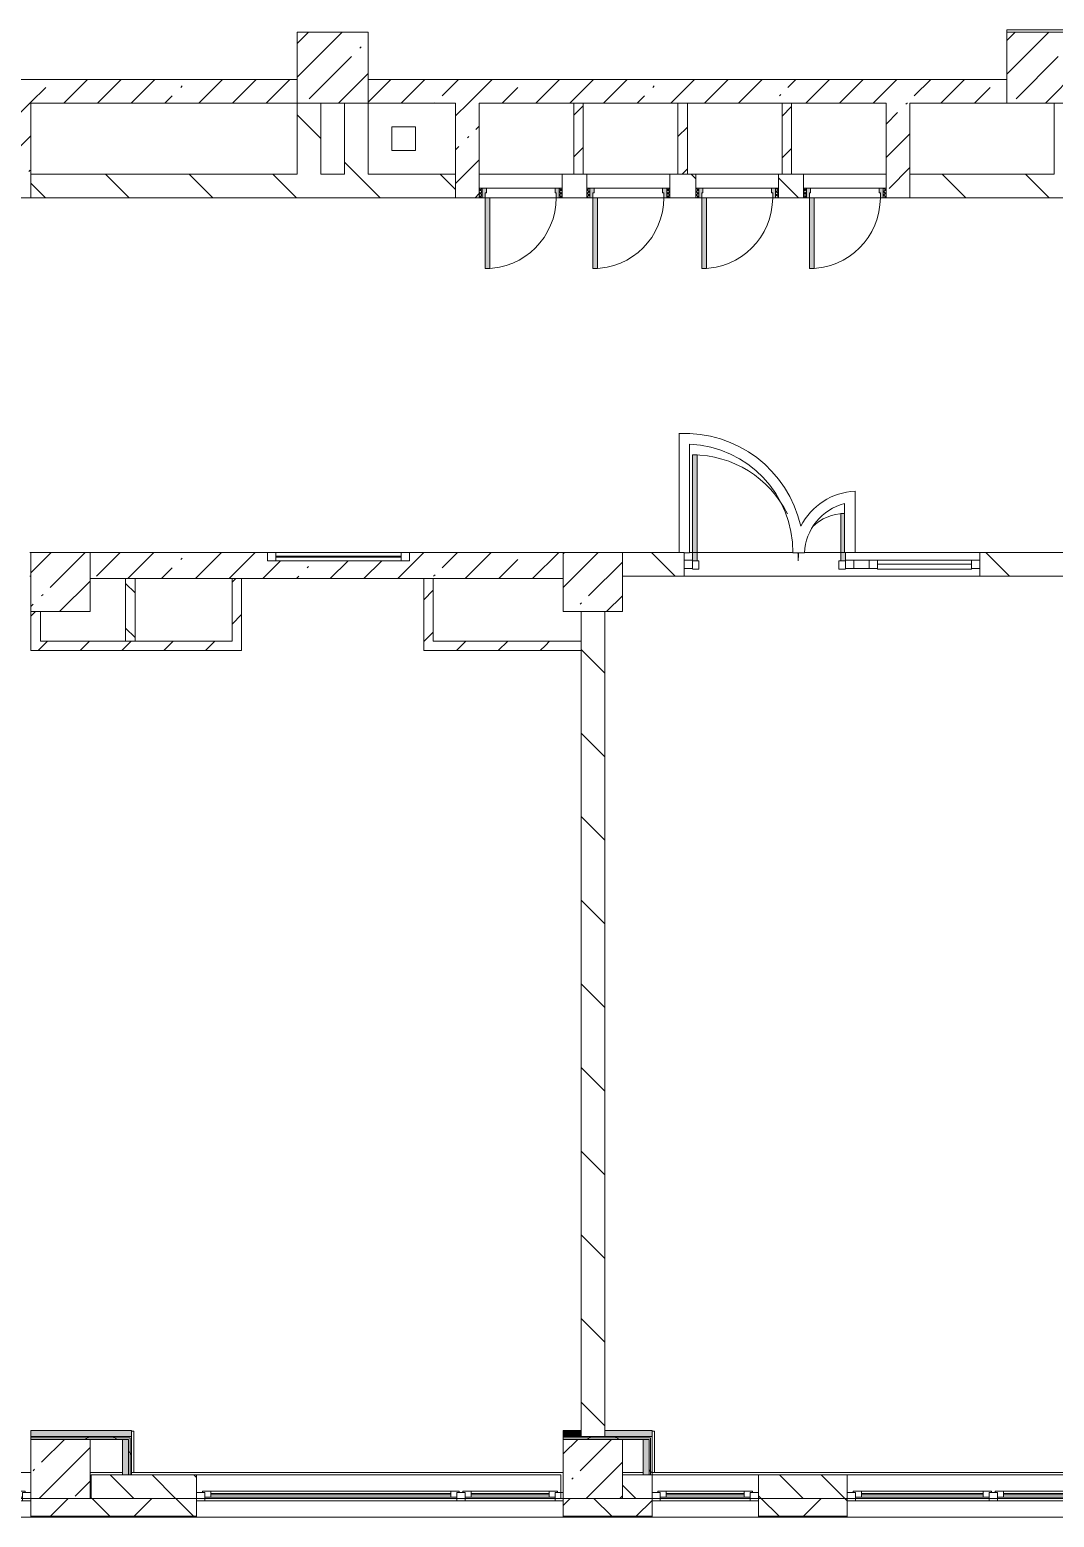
# Model space of a CAD drawing. Header units: millimetres. Extents: x -3917 to 185442, y -8553 to 29000.
# Drawn here: x 110332 to 118992, y -258 to 12320 of the extents above; entities that cross this region are included whole.
import ezdxf

# ---------------------------------------------------------------- set-up
doc = ezdxf.new("R2010")
doc.units = ezdxf.units.MM
for name, color, linetype, lineweight, true_color in [('A-DETL-GENF-3', 7, 'Continuous', 5, 0xaaaaaa), ('A-DOOR-1', 7, 'Continuous', 5, 0xaaaaaa), ('A-DOOR-2', 7, 'Continuous', 5, 0xe2e2e2), ('A-DOOR-FRAM-1', 7, 'Continuous', 5, 0xe2e2e2), ('A-DOOR-FRAM-2', 7, 'Continuous', 5, 0xaaaaaa), ('A-FLOR-2', 7, 'Continuous', 5, 0xaaaaaa), ('I-WALL-2', 7, 'Continuous', 5, 0xe7e7e7), ('I-WALL-3', 7, 'Continuous', 9, 0xe7e7e7), ('I-WALL-6', 7, 'Continuous', 5, 0x787878)]:
    doc.layers.add(name, color=color, linetype=linetype, lineweight=lineweight, true_color=true_color)
for name, color, linetype, lineweight in [('A-GLAZ-2', 7, 'Continuous', 5), ('A-GLAZ-CURT-3', 7, 'Continuous', 5), ('A-GLAZ-CWMG-4', 7, 'Continuous', 5), ('A-WALL', 7, 'Continuous', 9), ('A-WALL-4', 7, 'Continuous', 5), ('I-WALL-4', 7, 'Continuous', 5), ('S-COLS-4', 7, 'Continuous', 5)]:
    doc.layers.add(name, color=color, linetype=linetype, lineweight=lineweight)
pattern_1 = [(45, (58431.52, 0), (-176.7767, 176.7767), [])]
pattern_2 = [(135, (58431.5, 0), (-353.5534, -353.5534), [])]
pattern_3 = [(45, (58431.5, 0), (-285.1231, 285.1231), []), (45, (58716.64, 0), (-285.1231, 285.1231), [504.031, -100.806, 16.764, -84.042])]
pattern_4 = [(135, (1951.41, 164.685), (-14.14214, -14.14214), []), (225, (1951.41, 164.685), (14.14214, -14.14214), [])]
pattern_5 = [(45, (-171.384, 164.685), (-14.1421, 14.1421), []), (135, (-171.384, 164.685), (-14.1421, -14.1421), [])]
pattern_6 = [(135, (58431.52, 0), (-176.7767, -176.7767), [])]
pattern_7 = [(45, (58431.5, 0), (-530.33, 530.33), []), (135, (58431.5, 0), (-530.33, -530.33), [])]

# ---------------------------------------------------------------- blocks, each defined once
blk = doc.blocks.new('BSC_Колонна _Прямоугольная - 500х500-V87-2_10_1_птичка')
at = {"layer": 'S-COLS-4'}
h = blk.add_hatch(dxfattribs=at)
h.set_pattern_fill('FP_100', color=256, style=0, pattern_type=2)
h.set_pattern_definition([(45, (-52160, -7650), (-285.123, 285.123), []), (45, (-51874.88, -7650), (-285.123, 285.123), [504.031, -100.806, 16.764, -84.042])])
h.paths.add_polyline_path([(-250, -250), (250, -250), (250, 250), (-250, 250)])
for p, q in [((250, 250), (-250, 250)), ((-250, 250), (-250, -250)), ((250, -250), (250, 250)), ((-250, -250), (250, -250))]:
    blk.add_line(p, q, dxfattribs=at)
blk = doc.blocks.new('BSC_Колонна _Прямоугольная - 500х500-V94-2_10_1_птичка')
at = {"layer": 'S-COLS-4'}
h = blk.add_hatch(dxfattribs=at)
h.set_pattern_fill('FP_107', color=256, style=0, pattern_type=2)
h.set_pattern_definition([(45, (-52160, -150), (-285.123, 285.123), []), (45, (-51874.88, -150), (-285.123, 285.123), [504.031, -100.806, 16.764, -84.042])])
h.paths.add_polyline_path([(-250, -250), (250, -250), (250, 250), (-250, 250)])
for p, q in [((250, 250), (-250, 250)), ((-250, 250), (-250, -250)), ((250, -250), (250, 250)), ((-250, -250), (250, -250))]:
    blk.add_line(p, q, dxfattribs=at)
blk = doc.blocks.new('BSC_Колонна _Прямоугольная - 600х600-23205375-2_10_1_птичка')
at = {"layer": 'S-COLS-4'}
h = blk.add_hatch(dxfattribs=at)
h.set_pattern_fill('FP_132', color=256, style=0, pattern_type=2)
h.set_pattern_definition([(45, (-54460, -12000), (-285.123, 285.123), []), (45, (-54174.88, -12000), (-285.123, 285.123), [504.031, -100.806, 16.764, -84.042])])
h.paths.add_polyline_path([(-300, -300), (300, -300), (300, 300), (-300, 300)])
for p, q in [((300, 300), (-300, 300)), ((-300, 300), (-300, -300)), ((300, -300), (300, 300)), ((-300, -300), (300, -300))]:
    blk.add_line(p, q, dxfattribs=at)
blk = doc.blocks.new('BSC_Колонна _Прямоугольная - 500х500-V117-2_10_1_птичка')
at = {"layer": 'S-COLS-4'}
h = blk.add_hatch(dxfattribs=at)
h.set_pattern_fill('FP_141', color=256, style=0, pattern_type=2)
h.set_pattern_definition([(45, (-56660, -150), (-285.123, 285.123), []), (45, (-56374.88, -150), (-285.123, 285.123), [504.031, -100.806, 16.764, -84.042])])
h.paths.add_polyline_path([(-250, -250), (250, -250), (250, 250), (-250, 250), (-250, 80)])
for p, q in [((250, 250), (-250, 250)), ((-250, 250), (-250, -250)), ((250, -250), (250, 250)), ((-250, -250), (250, -250))]:
    blk.add_line(p, q, dxfattribs=at)
blk = doc.blocks.new('BSC_Колонна _Прямоугольная - 500х500-V118-2_10_1_птичка')
at = {"layer": 'S-COLS-4'}
h = blk.add_hatch(dxfattribs=at)
h.set_pattern_fill('FP_142', color=256, style=0, pattern_type=2)
h.set_pattern_definition([(45, (-56660, -7650), (-285.123, 285.123), []), (45, (-56374.88, -7650), (-285.123, 285.123), [504.031, -100.806, 16.764, -84.042])])
h.paths.add_polyline_path([(-250, -250), (250, -250), (250, 250), (-250, 250), (-250, 100)])
for p, q in [((250, 250), (-250, 250)), ((-250, 250), (-250, -250)), ((250, -250), (250, 250)), ((-250, -250), (250, -250))]:
    blk.add_line(p, q, dxfattribs=at)
blk = doc.blocks.new('BSC_Колонна _Прямоугольная - 600х600-V123-2_10_1_птичка')
at = {"layer": 'S-COLS-4'}
h = blk.add_hatch(dxfattribs=at)
h.set_pattern_fill('FP_147', color=256, style=0, pattern_type=2)
h.set_pattern_definition([(45, (-60460, -12000), (-285.1231, 285.1231), []), (45, (-60174.88, -12000), (-285.1231, 285.1231), [504.031, -100.806, 16.764, -84.042])])
h.paths.add_polyline_path([(-300, -300), (300, -300), (300, 300), (-300, 300), (-300, -201)])
for p, q in [((300, 300), (-300, 300)), ((-300, 300), (-300, -300)), ((300, -300), (300, 300)), ((-300, -300), (300, -300))]:
    blk.add_line(p, q, dxfattribs=at)
blk = doc.blocks.new('120_Окно_СКБ_1Ст - 120_Окно_СКБ_1Ст 900х2500_h_-20664874-2_10_1_птичка')
at = {"layer": 'A-GLAZ-2'}
for p, q in [((-450, -127), (-450, -57)), ((-450, -57), (-380, -57)), ((450, -57), (-450, -57)), ((-380, -57), (-380, -127)), ((380, -87), (-380, -87)), ((-380, -87), (-380, -127)), ((-330, -137), (-330, -87)), ((-330, -107), (330, -107)), ((330, -117), (-330, -117)), ((330, -137), (330, -87)), ((380, -127), (380, -57)), ((380, -57), (450, -57)), ((380, -127), (380, -87)), ((450, -57), (450, -127)), ((-380, -127), (-450, -127)), ((-450, -127), (-400, -127)), ((-380, -127), (-400, -127)), ((-400, -127), (-400, -137)), ((-400, -137), (400, -137)), ((400, -137), (-400, -137)), ((450, -127), (380, -127)), ((400, -127), (380, -127)), ((400, -127), (450, -127)), ((400, -137), (400, -127))]:
    blk.add_line(p, q, dxfattribs=at)
blk = doc.blocks.new('120_Окно_СКБ_2Ст - 120_Окно_СКБ_2Ст 2100х2500 _мал створка СЛЕВА_-22446485-2_10_1_птичка')
at = {"layer": 'A-GLAZ-2'}
for p, q in [((-1050, -127), (-1050, -57)), ((-1050, -57), (-980, -57)), ((1050, -57), (-1050, -57)), ((-980, -57), (-980, -127)), ((-220, -87), (-980, -87)), ((-980, -87), (-980, -127)), ((-930, -137), (-930, -87)), ((-930, -107), (-270, -107)), ((-270, -117), (-930, -117)), ((-270, -137), (-270, -87)), ((-220, -127), (-220, -57)), ((-220, -57), (-150, -57)), ((-220, -127), (-220, -87)), ((-150, -57), (-150, -127)), ((980, -87), (-150, -87)), ((-150, -87), (-150, -127)), ((-100, -137), (-100, -87)), ((-100, -107), (930, -107)), ((930, -117), (-100, -117)), ((930, -137), (930, -87)), ((980, -127), (980, -57)), ((980, -57), (1050, -57)), ((980, -127), (980, -87)), ((1050, -57), (1050, -127)), ((-980, -127), (-1050, -127)), ((-1050, -127), (-1000, -127)), ((-980, -127), (-1000, -127)), ((-1000, -127), (-1000, -137)), ((-1000, -137), (-200, -137)), ((-200, -137), (-1000, -137)), ((-150, -127), (-220, -127)), ((-200, -127), (-220, -127)), ((-200, -127), (-170, -127)), ((-200, -137), (-200, -127)), ((-150, -127), (-170, -127)), ((-170, -127), (-170, -137)), ((-170, -137), (1000, -137)), ((1000, -137), (-170, -137)), ((1050, -127), (980, -127)), ((1000, -127), (980, -127)), ((1000, -127), (1050, -127)), ((1000, -137), (1000, -127))]:
    blk.add_line(p, q, dxfattribs=at)
blk = doc.blocks.new('120_Окно_СКБ_2Ст - 120_Окно_СКБ_2Ст 3100х2500 _мал_ створка слева-2_-V126-2_10_1_птичка')
at = {"layer": 'A-GLAZ-2'}
for p, q in [((-1550, -127), (-1550, -57)), ((-1550, -57), (-1480, -57)), ((1550, -57), (-1550, -57)), ((-1480, -57), (-1480, -127)), ((-720, -87), (-1480, -87)), ((-1480, -87), (-1480, -127)), ((-1430, -137), (-1430, -87)), ((-1430, -107), (-770, -107)), ((-770, -117), (-1430, -117)), ((-770, -137), (-770, -87)), ((-720, -127), (-720, -57)), ((-720, -57), (-650, -57)), ((-720, -127), (-720, -87)), ((-650, -57), (-650, -127)), ((1480, -87), (-650, -87)), ((-650, -87), (-650, -127)), ((-600, -137), (-600, -87)), ((-600, -107), (1430, -107)), ((1430, -117), (-600, -117)), ((1430, -137), (1430, -87)), ((1480, -127), (1480, -57)), ((1480, -57), (1550, -57)), ((1480, -127), (1480, -87)), ((1550, -57), (1550, -127)), ((-1480, -127), (-1550, -127)), ((-1550, -127), (-1500, -127)), ((-1480, -127), (-1500, -127)), ((-1500, -127), (-1500, -137)), ((-1500, -137), (-700, -137)), ((-700, -137), (-1500, -137)), ((-650, -127), (-720, -127)), ((-700, -127), (-720, -127)), ((-700, -127), (-670, -127)), ((-700, -137), (-700, -127)), ((-650, -127), (-670, -127)), ((-670, -127), (-670, -137)), ((-670, -137), (1500, -137)), ((1500, -137), (-670, -137)), ((1550, -127), (1480, -127)), ((1500, -127), (1480, -127)), ((1500, -127), (1550, -127)), ((1500, -137), (1500, -127))]:
    blk.add_line(p, q, dxfattribs=at)
blk = doc.blocks.new('120_Окно_СКБ_2Ст - 120_Окно_СКБ_2Ст 3100х2500 _мал_ створка слева-2_-V127-2_10_1_птичка')
at = {"layer": 'A-GLAZ-2'}
for p, q in [((-1550, -127), (-1550, -57)), ((-1550, -57), (-1480, -57)), ((1550, -57), (-1550, -57)), ((-1480, -57), (-1480, -127)), ((-720, -87), (-1480, -87)), ((-1480, -87), (-1480, -127)), ((-1430, -137), (-1430, -87)), ((-1430, -107), (-770, -107)), ((-770, -117), (-1430, -117)), ((-770, -137), (-770, -87)), ((-720, -127), (-720, -57)), ((-720, -57), (-650, -57)), ((-720, -127), (-720, -87)), ((-650, -57), (-650, -127)), ((1480, -87), (-650, -87)), ((-650, -87), (-650, -127)), ((-600, -137), (-600, -87)), ((-600, -107), (1430, -107)), ((1430, -117), (-600, -117)), ((1430, -137), (1430, -87)), ((1480, -127), (1480, -57)), ((1480, -57), (1550, -57)), ((1480, -127), (1480, -87)), ((1550, -57), (1550, -127)), ((-1480, -127), (-1550, -127)), ((-1550, -127), (-1503, -127)), ((-1480, -127), (-1500, -127)), ((-1500, -127), (-1500, -137)), ((-1500, -137), (-700, -137)), ((-700, -137), (-1500, -137)), ((-650, -127), (-720, -127)), ((-700, -127), (-720, -127)), ((-700, -127), (-670, -127)), ((-700, -137), (-700, -127)), ((-650, -127), (-670, -127)), ((-670, -127), (-670, -137)), ((-670, -137), (1500, -137)), ((1500, -137), (-670, -137)), ((1550, -127), (1480, -127)), ((1500, -127), (1480, -127)), ((1500, -127), (1550, -127)), ((1500, -137), (1500, -127))]:
    blk.add_line(p, q, dxfattribs=at)
blk = doc.blocks.new('110_Дверь_СКБ_1Ст - д-18 700x2100h_Технический шкаф ЭОМ и СС-V179-2_10_1_птичка')
at = {"layer": 'A-DOOR-1'}
h = blk.add_hatch(dxfattribs=at)
h.set_pattern_fill('FP_188', color=256, style=0, pattern_type=2)
h.set_pattern_definition(pattern_4)
h.paths.add_polyline_path([(362.5, 100), (337.5, 100), (337.5, 20), (362.5, 20)])
at = {"layer": 'A-DOOR-2'}
h = blk.add_hatch(color=256, dxfattribs=at)
h.paths.add_polyline_path([(-312.5, 100), (-312.5, 20), (-277.5, 20), (-277.5, 60), (-287.5, 60), (-287.5, 100), (-300.5, 100)])
h.paths.add_polyline_path([(312.5, 100), (312.5, 60), (302.5, 60), (302.5, 20), (337.5, 20), (337.5, 100)])
at = {"layer": 'A-DOOR-FRAM-1'}
blk.add_hatch(color=256, dxfattribs=at).paths.add_polyline_path([(272.5, 700), (272.5, 100), (312.5, 100), (312.5, 700)])
at = {"layer": 'A-DOOR-FRAM-2'}
h = blk.add_hatch(dxfattribs=at)
h.set_pattern_fill('FP_189', color=256, style=0, pattern_type=2)
h.set_pattern_definition(pattern_5)
h.paths.add_polyline_path([(-312.5, 100), (-337.5, 100), (-337.5, 20), (-312.5, 20)])
at = {"layer": 'A-DOOR-1'}
for p, q in [((312.5, 700), (272.5, 700)), ((272.5, 700), (272.5, 100)), ((312.5, 100), (312.5, 700)), ((272.5, 100), (312.5, 100))]:
    blk.add_line(p, q, dxfattribs=at)
blk.add_arc((312.5, 100), 600, 90, 180, dxfattribs=at)
at = {"layer": 'A-DOOR-FRAM-2'}
for p, q in [((-312.5, 100), (-337.5, 100)), ((-337.5, 100), (-337.5, 20)), ((-337.5, 20), (-312.5, 20)), ((-287.5, 100), (-312.5, 100)), ((-312.5, 100), (-312.5, 20)), ((-312.5, 20), (-312.5, 100)), ((-312.5, 20), (-277.5, 20)), ((-287.5, 60), (-287.5, 100)), ((-287.5, 100), (272.5, 100)), ((-277.5, 60), (-287.5, 60)), ((-277.5, 20), (-277.5, 60)), ((302.5, 20), (-277.5, 20)), ((312.5, 60), (302.5, 60)), ((302.5, 60), (302.5, 20)), ((302.5, 20), (337.5, 20)), ((312.5, 100), (312.5, 60)), ((337.5, 100), (312.5, 100)), ((337.5, 20), (337.5, 100)), ((362.5, 100), (337.5, 100)), ((337.5, 100), (337.5, 20)), ((337.5, 20), (362.5, 20)), ((362.5, 20), (362.5, 100))]:
    blk.add_line(p, q, dxfattribs=at)
blk = doc.blocks.new('110_Дверь_СКБ_1Ст - д-18 700x2100h_Технический шкаф ЭОМ и СС-V180-2_10_1_птичка')
at = {"layer": 'A-DOOR-1'}
h = blk.add_hatch(dxfattribs=at)
h.set_pattern_fill('FP_188', color=256, style=0, pattern_type=2)
h.set_pattern_definition(pattern_4)
h.paths.add_polyline_path([(362.5, 100), (337.5, 100), (337.5, 20), (362.5, 20)])
at = {"layer": 'A-DOOR-2'}
h = blk.add_hatch(color=256, dxfattribs=at)
h.paths.add_polyline_path([(312.5, 100), (312.5, 60), (302.5, 60), (302.5, 20), (337.5, 20), (337.5, 100)])
h.paths.add_polyline_path([(-287.5, 100), (-312.5, 100), (-312.5, 20), (-277.5, 20), (-277.5, 60), (-287.5, 60)])
at = {"layer": 'A-DOOR-FRAM-1'}
blk.add_hatch(color=256, dxfattribs=at).paths.add_polyline_path([(272.5, 700), (272.5, 100), (312.5, 100), (312.5, 700)])
at = {"layer": 'A-DOOR-FRAM-2'}
h = blk.add_hatch(dxfattribs=at)
h.set_pattern_fill('FP_189', color=256, style=0, pattern_type=2)
h.set_pattern_definition(pattern_5)
h.paths.add_polyline_path([(-318, 100), (-337.5, 100), (-337.5, 20), (-312.5, 20), (-312.5, 100)])
at = {"layer": 'A-DOOR-1'}
for p, q in [((312.5, 700), (272.5, 700)), ((272.5, 700), (272.5, 100)), ((312.5, 100), (312.5, 700)), ((272.5, 100), (312.5, 100))]:
    blk.add_line(p, q, dxfattribs=at)
blk.add_arc((312.5, 100), 600, 90, 180, dxfattribs=at)
at = {"layer": 'A-DOOR-FRAM-2'}
for p, q in [((-312.5, 100), (-337.5, 100)), ((-337.5, 100), (-337.5, 20)), ((-337.5, 20), (-312.5, 20)), ((-287.5, 100), (-312.5, 100)), ((-312.5, 100), (-312.5, 20)), ((-312.5, 20), (-312.5, 100)), ((-312.5, 20), (-277.5, 20)), ((-287.5, 60), (-287.5, 100)), ((-287.5, 100), (272.5, 100)), ((-277.5, 60), (-287.5, 60)), ((-277.5, 20), (-277.5, 60)), ((302.5, 20), (-277.5, 20)), ((312.5, 60), (302.5, 60)), ((302.5, 60), (302.5, 20)), ((302.5, 20), (337.5, 20)), ((312.5, 100), (312.5, 60)), ((337.5, 100), (312.5, 100)), ((337.5, 20), (337.5, 100)), ((362.5, 100), (337.5, 100)), ((337.5, 100), (337.5, 20)), ((337.5, 20), (362.5, 20)), ((362.5, 20), (362.5, 100))]:
    blk.add_line(p, q, dxfattribs=at)
blk = doc.blocks.new('120_Окно_СКБ_1Ст - 120_Окно_СКБ_1Ст 400х1200 EI30-24228621-2_10_1_птичка')
at = {"layer": 'A-GLAZ-2'}
for p, q in [((-600, 40), (-600, 110)), ((-600, 110), (-530, 110)), ((600, 110), (-600, 110)), ((-530, 40), (-600, 40)), ((-600, 40), (600, 40)), ((-530, 110), (-530, 40)), ((530, 80), (-530, 80)), ((530, 70), (-530, 70)), ((530, 40), (530, 110)), ((530, 110), (600, 110)), ((600, 40), (530, 40)), ((600, 110), (600, 40))]:
    blk.add_line(p, q, dxfattribs=at)
blk = doc.blocks.new('Прямоугольный импост - 50 x 70 мм-V236-2_10_1_птичка')
at = {"layer": 'A-GLAZ-CWMG-4'}
for p, q in [((-70, 35), (0, 35)), ((-70, -35), (-70, 35)), ((0, 35), (0, -35)), ((0, -35), (-70, -35))]:
    blk.add_line(p, q, dxfattribs=at)
blk = doc.blocks.new('Дверь_Витражная_остекление_ - ДВН_ДАО_Главный вход_1200 в свету-V246-2_10_1_птичка')
at = {"layer": 'A-DOOR-2'}
for points in [[(-607, 30), (-607, 925), (-647, 925), (-647, 30)], [(647, 30), (647, 100), (639, 100), (639, 430), (607, 430), (607, 30), (639, 30)]]:
    blk.add_hatch(color=256, dxfattribs=at).paths.add_polyline_path(points)
at = {"layer": 'A-DETL-GENF-3'}
for p, q in [((-607, 925), (-647, 925)), ((-647, 925), (-647, 35)), ((-607, 30), (-607, 925)), ((639, 430), (607, 430)), ((607, 430), (607, 30)), ((-647, 30), (-607, 30)), ((-592, 30), (-647, 30)), ((-592, -40), (-592, 30)), ((592, -40), (592, 30)), ((592, 30), (647, 30)), ((607, 30), (647, 30)), ((647, 35), (647, 100)), ((-647, -40), (-592, -40)), ((647, -40), (592, -40))]:
    blk.add_line(p, q, dxfattribs=at)
at = {"layer": 'A-DOOR-1'}
for p, q in [((-647, 925), (-647, 35)), ((647, 100), (647, 35))]:
    blk.add_line(p, q, dxfattribs=at)
for centre, radius, start, end in [((-647, 30), 895, 26.2405, 90), ((647, 30), 400, 91.3229, 133.9937), ((-647, 30), 895, 360, 4.3606), ((647, 30), 400, 170.1518, 180)]:
    blk.add_arc(centre, radius, start, end, dxfattribs=at)
blk = doc.blocks.new('Системная панель - Стемалит - 40мм-V238-2_10_1_птичка')
at = {"layer": 'A-GLAZ-CURT-3'}
for p, q in [((65, 35), (-65, 35)), ((-65, 35), (-65, -35)), ((65, -35), (65, 35)), ((-65, -35), (65, -35))]:
    blk.add_line(p, q, dxfattribs=at)
blk = doc.blocks.new('Прямоугольный импост - 50 x 70 мм-V239-2_10_1_птичка')
at = {"layer": 'A-GLAZ-CWMG-4'}
for p, q in [((-35, 35), (35, 35)), ((-35, -35), (-35, 35)), ((35, 35), (35, -35)), ((35, -35), (-35, -35))]:
    blk.add_line(p, q, dxfattribs=at)
blk = doc.blocks.new('Прямоугольный импост - 50 x 70 мм-V240-2_10_1_птичка')
at = {"layer": 'A-GLAZ-CWMG-4'}
for p, q in [((0, 35), (-70, 35)), ((-70, 35), (-70, -35)), ((0, -35), (0, 35)), ((-70, -35), (0, -35))]:
    blk.add_line(p, q, dxfattribs=at)
blk = doc.blocks.new('Системная панель - Стекло - 40мм-V247-2_10_1_птичка')
at = {"layer": 'A-GLAZ-CURT-3'}
for p, q in [((397.5, 0), (-397.5, 0)), ((-397.5, 0), (-397.5, -40)), ((397.5, -40), (397.5, 0)), ((-397.5, -40), (397.5, -40))]:
    blk.add_line(p, q, dxfattribs=at)
blk = doc.blocks.new('Прямоугольный импост - 50 x 70 мм-V242-2_10_1_птичка')
at = {"layer": 'A-GLAZ-CWMG-4'}
for p, q in [((-35, 35), (35, 35)), ((-35, -35), (-35, 35)), ((35, 35), (35, -35)), ((35, -35), (-35, -35))]:
    blk.add_line(p, q, dxfattribs=at)
blk = doc.blocks.new('Прямоугольный импост - 50 x 70 мм-V243-2_10_1_птичка')
at = {"layer": 'A-GLAZ-CWMG-4'}
blk.add_line((41991, 7835), (41196, 7835), dxfattribs=at)

msp = doc.modelspace()

# ---------------------------------------------------------------- hatches: boundary and pattern name
at = {"layer": 'A-WALL-4'}
h = msp.add_hatch(dxfattribs=at)
h.set_pattern_fill('FP_125', color=256, style=0, pattern_type=2)
h.set_pattern_definition(pattern_6)
h.paths.add_polyline_path([(110851.5, -100), (111741.5, -100), (111741.5, 100), (110851.5, 100)])
h = msp.add_hatch(dxfattribs=at)
h.set_pattern_fill('FP_125', color=256, style=0, pattern_type=2)
h.set_pattern_definition(pattern_6)
h.paths.add_polyline_path([(116491.5, -100), (117241.5, -100), (117241.5, 100), (116491.5, 100)])
h.paths.add_polyline_path([(115591.5, -100), (115591.5, 100), (115341.5, 100), (115341.5, -100)])
h = msp.add_hatch(dxfattribs=at)
h.set_pattern_fill('FP_115', color=256, style=0, pattern_type=2)
h.set_pattern_definition([(45, (58431.5, 0), (-353.5534, 353.5534), []), (135, (58431.5, 0), (-353.5534, -353.5534), [])])
h.paths.add_polyline_path([(134131.5, -250), (134131.5, -100), (129991.5, -100), (129991.5, -250), (133344.9, -250)])
h.paths.add_polyline_path([(127779.8, -250), (129091.5, -250), (129091.5, -100), (125491.5, -100), (125491.5, -250), (125924.8, -250)])
h.paths.add_polyline_path([(116491.5, -250), (117241.5, -250), (117241.5, -100), (116491.5, -100)])
h.paths.add_polyline_path([(115341.5, -250), (115591.5, -250), (115591.5, -100), (114841.5, -100), (114841.5, -250), (115258.3, -250)])
h.paths.add_polyline_path([(119341.5, -250), (120491.5, -250), (120491.5, -100), (119341.5, -100)])
h.paths.add_polyline_path([(123591.5, -250), (124591.5, -250), (124591.5, -100), (123591.5, -100)])
h.paths.add_polyline_path([(101841.5, -250), (102467.9, -250), (102467.9, -100), (101091.5, -100), (101091.5, -250), (101809.3, -250)])
h.paths.add_polyline_path([(110341.5, -250), (111741.5, -250), (111741.5, -100), (110341.5, -100)])
h.paths.add_polyline_path([(107241.5, -250), (107241.5, -100), (105841.5, -100), (105841.5, -250), (106446.9, -250)])
h.paths.add_polyline_path([(103367.9, -250), (103741.5, -250), (103741.5, -100), (103367.9, -100)])
h.paths.add_polyline_path([(97191.5, -250), (97991.5, -250), (97991.5, -100), (97191.5, -100), (97191.5, -176.4)])
at = {"layer": 'I-WALL-2'}
for points in [[(111166.5, 100), (111166.5, 400), (111116.5, 400), (111116.5, 100)], [(114991.5, 425), (114991.5, 475), (114841.5, 475), (114841.5, 425)]]:
    msp.add_hatch(color=256, dxfattribs=at).paths.add_polyline_path(points)
at = {"layer": 'I-WALL-3'}
for points in [[(111191.5, 425), (111191.5, 475), (110341.5, 475), (110341.5, 425), (111084.5, 425)], [(115591.5, 425), (115591.5, 475), (115191.5, 475), (115191.5, 425), (115579, 425)], [(115566.5, 100), (115566.5, 400), (115516.5, 400), (115516.5, 100)]]:
    msp.add_hatch(color=256, dxfattribs=at).paths.add_polyline_path(points)
at = {"layer": 'I-WALL-4'}
h = msp.add_hatch(dxfattribs=at)
h.set_pattern_fill('FP_123', color=256, style=0, pattern_type=2)
h.set_pattern_definition(pattern_3)
h.paths.add_polyline_path([(110141.5, 10900), (110341.5, 10900), (110341.5, 11900), (110141.5, 11900), (110141.5, 11100)])
h = msp.add_hatch(dxfattribs=at)
h.set_pattern_fill('FP_123', color=256, style=0, pattern_type=2)
h.set_pattern_definition(pattern_3)
h.paths.add_polyline_path([(112591.5, 11700), (112591.5, 11900), (110341.5, 11900), (110341.5, 11700), (111084.5, 11700)])
h = msp.add_hatch(dxfattribs=at)
h.set_pattern_fill('FP_123', color=256, style=0, pattern_type=2)
h.set_pattern_definition(pattern_3)
h.paths.add_polyline_path([(114131.5, 11700), (118591.5, 11700), (118591.5, 11900), (113191.5, 11900), (113191.5, 11700), (113931.5, 11700)])
h.paths.add_polyline_path([(120359.7, 11700), (124591.5, 11700), (124591.5, 11900), (119191.5, 11900), (119191.5, 11700), (119791.5, 11700)])
h = msp.add_hatch(dxfattribs=at)
h.set_pattern_fill('FP_126', color=256, style=0, pattern_type=2)
h.set_pattern_definition(pattern_2)
h.paths.add_polyline_path([(112791.5, 11100), (112791.5, 11700), (112591.5, 11700), (112591.5, 11100)])
h = msp.add_hatch(dxfattribs=at)
h.set_pattern_fill('FP_126', color=256, style=0, pattern_type=2)
h.set_pattern_definition(pattern_2)
h.paths.add_polyline_path([(112991.5, 11100), (113191.5, 11100), (113191.5, 11700), (112991.5, 11700), (112991.5, 11221)])
h = msp.add_hatch(dxfattribs=at)
h.set_pattern_fill('FP_123', color=256, style=0, pattern_type=2)
h.set_pattern_definition(pattern_3)
h.paths.add_polyline_path([(113931.5, 10900), (114131.5, 10900), (114131.5, 11700), (113931.5, 11700), (113931.5, 10980)])
h = msp.add_hatch(dxfattribs=at)
h.set_pattern_fill('FP_127', color=256, style=0, pattern_type=2)
h.set_pattern_definition(pattern_1)
h.paths.add_polyline_path([(115010.8, 11100), (115010.8, 11700), (114930.8, 11700), (114930.8, 11100)])
h = msp.add_hatch(dxfattribs=at)
h.set_pattern_fill('FP_127', color=256, style=0, pattern_type=2)
h.set_pattern_definition(pattern_1)
h.paths.add_polyline_path([(115890.8, 11100), (115890.8, 11700), (115810.8, 11700), (115810.8, 11100)])
h = msp.add_hatch(dxfattribs=at)
h.set_pattern_fill('FP_127', color=256, style=0, pattern_type=2)
h.set_pattern_definition(pattern_1)
h.paths.add_polyline_path([(116770.8, 11100), (116770.8, 11700), (116690.8, 11700), (116690.8, 11100)])
h = msp.add_hatch(dxfattribs=at)
h.set_pattern_fill('FP_123', color=256, style=0, pattern_type=2)
h.set_pattern_definition(pattern_3)
h.paths.add_polyline_path([(117771.5, 10900), (117771.5, 11700), (117571.5, 11700), (117577.1, 10900)])
h = msp.add_hatch(dxfattribs=at)
h.set_pattern_fill('FP_126', color=256, style=0, pattern_type=2)
h.set_pattern_definition(pattern_2)
h.paths.add_polyline_path([(119591.5, 10900), (119591.5, 11100), (117771.5, 11100), (117771.5, 10900), (118504.6, 10900)])
h.paths.add_polyline_path([(112939.5, 10900), (113931.5, 10900), (113931.5, 11100), (110341.5, 11100), (110341.5, 10900), (111084.5, 10900)])
h.paths.add_polyline_path([(114831.5, 10900), (115041.5, 10900), (115041.5, 11100), (114831.5, 11100), (114831.5, 10980)])
h.paths.add_polyline_path([(116661.5, 10900), (116871.5, 10900), (116871.5, 11100), (116661.5, 11100), (116661.5, 10980)])
h.paths.add_polyline_path([(115961.5, 10900), (115961.5, 11100), (115741.5, 11100), (115741.5, 10900)])
h.paths.add_polyline_path([(105692.2, 10900), (110141.5, 10900), (110141.5, 11100), (105692.2, 11100)])
h = msp.add_hatch(dxfattribs=at)
h.set_pattern_fill('FP_126', color=256, style=0, pattern_type=2)
h.set_pattern_definition(pattern_2)
h.paths.add_polyline_path([(110331.5, 7700), (110331.5, 7900), (109361.5, 7900), (109361.5, 7700)])
h.paths.add_polyline_path([(106341.5, 7700), (106861.5, 7700), (106861.5, 7900), (106341.5, 7900), (106341.5, 7750.3)])
h = msp.add_hatch(dxfattribs=at)
h.set_pattern_fill('FP_123', color=256, style=0, pattern_type=2)
h.set_pattern_definition(pattern_3)
h.paths.add_polyline_path([(112121.5, 7680), (114841.5, 7680), (114841.5, 7900), (113541.5, 7900), (113541.5, 7830), (112341.5, 7830), (112341.5, 7900), (110841.5, 7900), (110841.5, 7680), (112041.5, 7680)])
h = msp.add_hatch(dxfattribs=at)
h.set_pattern_fill('FP_126', color=256, style=0, pattern_type=2)
h.set_pattern_definition(pattern_2)
h.paths.add_polyline_path([(119341.5, 7700), (119341.5, 7900), (118362.5, 7900), (118362.5, 7700), (118504.6, 7700)])
h.paths.add_polyline_path([(115341.5, 7700), (115862.5, 7700), (115862.5, 7900), (115341.5, 7900), (115341.5, 7750.3)])
h = msp.add_hatch(dxfattribs=at)
h.set_pattern_fill('FP_127', color=256, style=0, pattern_type=2)
h.set_pattern_definition(pattern_1)
h.paths.add_polyline_path([(112121.5, 7070), (112121.5, 7680), (112041.5, 7680), (112041.5, 7070)])
h = msp.add_hatch(dxfattribs=at)
h.set_pattern_fill('FP_127', color=256, style=0, pattern_type=2)
h.set_pattern_definition(pattern_1)
h.paths.add_polyline_path([(113741.5, 7070), (113741.5, 7680), (113661.5, 7680), (113661.5, 7070)])
h = msp.add_hatch(dxfattribs=at)
h.set_pattern_fill('FP_127', color=256, style=0, pattern_type=2)
h.set_pattern_definition(pattern_1)
h.paths.add_polyline_path([(110421.5, 7150), (110421.5, 7400), (110341.5, 7400), (110341.5, 7150)])
h = msp.add_hatch(dxfattribs=at)
h.set_pattern_fill('FP_126', color=256, style=0, pattern_type=2)
h.set_pattern_definition(pattern_2)
h.paths.add_polyline_path([(115191.5, 425), (115191.5, 7400), (114991.5, 7400), (114991.5, 425)])
h = msp.add_hatch(dxfattribs=at)
h.set_pattern_fill('FP_127', color=256, style=0, pattern_type=2)
h.set_pattern_definition(pattern_1)
h.paths.add_polyline_path([(112041.5, 7070), (112041.5, 7150), (110341.5, 7150), (110341.5, 7070), (111084.5, 7070)])
h = msp.add_hatch(dxfattribs=at)
h.set_pattern_fill('FP_127', color=256, style=0, pattern_type=2)
h.set_pattern_definition(pattern_1)
h.paths.add_polyline_path([(114690, 7070), (114690, 7150), (113741.5, 7150), (113741.5, 7070)])
h = msp.add_hatch(dxfattribs=at)
h.set_pattern_fill('FP_127', color=256, style=0, pattern_type=2)
h.set_pattern_definition(pattern_1)
h.paths.add_polyline_path([(114991.5, 7070), (114991.5, 7150), (114690, 7150), (114690, 7070), (114794.5, 7070)])
h = msp.add_hatch(dxfattribs=at)
h.set_pattern_fill('FP_227', color=256, style=0, pattern_type=2)
h.set_pattern_definition(pattern_7)
h.paths.add_polyline_path([(111179, 412.5), (111191.5, 412.5), (111191.5, 425), (110341.5, 425), (110341.5, 412.5), (111084.5, 412.5)])
h = msp.add_hatch(dxfattribs=at)
h.set_pattern_fill('FP_227', color=256, style=0, pattern_type=2)
h.set_pattern_definition(pattern_7)
h.paths.add_polyline_path([(111179, 400), (111179, 412.5), (110341.5, 412.5), (110341.5, 400), (111166.5, 400)])
h = msp.add_hatch(dxfattribs=at)
h.set_pattern_fill('FP_227', color=256, style=0, pattern_type=2)
h.set_pattern_definition(pattern_7)
h.paths.add_polyline_path([(111179, 100), (111179, 400), (111166.5, 400), (111166.5, 100)])
h = msp.add_hatch(dxfattribs=at)
h.set_pattern_fill('FP_227', color=256, style=0, pattern_type=2)
h.set_pattern_definition(pattern_7)
h.paths.add_polyline_path([(111179, 100), (111191.5, 100), (111191.5, 412.5), (111179, 412.5), (111179, 230.5)])
h = msp.add_hatch(dxfattribs=at)
h.set_pattern_fill('FP_227', color=256, style=0, pattern_type=2)
h.set_pattern_definition(pattern_7)
h.paths.add_polyline_path([(115191.5, 412.5), (115191.5, 425), (114841.5, 425), (114841.5, 412.5), (114991.5, 412.5)])
h = msp.add_hatch(dxfattribs=at)
h.set_pattern_fill('FP_227', color=256, style=0, pattern_type=2)
h.set_pattern_definition(pattern_7)
h.paths.add_polyline_path([(115191.5, 400), (115191.5, 412.5), (114841.5, 412.5), (114841.5, 400), (114991.5, 400)])
h = msp.add_hatch(dxfattribs=at)
h.set_pattern_fill('FP_227', color=256, style=0, pattern_type=2)
h.set_pattern_definition(pattern_7)
h.paths.add_polyline_path([(115579, 412.5), (115579, 425), (114991.5, 425), (114991.5, 412.5), (115566.5, 412.5)])
h = msp.add_hatch(dxfattribs=at)
h.set_pattern_fill('FP_227', color=256, style=0, pattern_type=2)
h.set_pattern_definition(pattern_7)
h.paths.add_polyline_path([(115341.5, 400), (115566.5, 400), (115566.5, 412.5), (114991.5, 412.5), (114991.5, 400), (115258.3, 400)])
h = msp.add_hatch(dxfattribs=at)
h.set_pattern_fill('FP_227', color=256, style=0, pattern_type=2)
h.set_pattern_definition(pattern_7)
h.paths.add_polyline_path([(115566.5, 100), (115579, 100), (115579, 412.5), (115566.5, 412.5), (115566.5, 230.5)])
h = msp.add_hatch(dxfattribs=at)
h.set_pattern_fill('FP_227', color=256, style=0, pattern_type=2)
h.set_pattern_definition(pattern_7)
h.paths.add_polyline_path([(115579, 100), (115591.5, 100), (115591.5, 425), (115579, 425), (115579, 230.5)])
at = {"layer": 'I-WALL-6'}
h = msp.add_hatch(dxfattribs=at)
h.set_pattern_fill('FP_136', color=256, style=0, pattern_type=2)
h.set_pattern_definition([(135, (58431.5, 0), (-377.171, -377.171), [533.4, -88.9, 17.78, -88.9]), (135, (58431.5, 376.94), (-377.171, -377.171), []), (50, (58431.5, 0), (637.6445, -55.7866), [66.675, -733.425]), (355, (58431.5, 0), (-123.3494, 668.699), [53.34, -586.74]), (100.451, (58484.65, -4.65), (514.299, 612.908), [56.665, -623.315]), (46.184, (58431.5, 177.8), (948.776, -147.15), [100.012, -1100.137]), (96.636, (58510.6, 165.5), (830.909, 865.997), [84.998, -934.973]), (351.184, (58431.5, 177.8), (830.918, 865.988), [80.01, -880.11]), (21, (58520.4, 133.35), (530.6506, -357.9283), [66.675, -733.425]), (326, (58520.4, 133.35), (216.308, 644.6585), [53.34, -586.74]), (71.451, (58564.64, 103.5), (746.9596, 286.724), [56.665, -623.315]), (37.5, (58431.52, 0), (10.8105, 295.9426), [16.764, -562.864, 16.764, -578.866, -588.962]), (37.5, (58431.52, 0), (10.8105, 295.9426), [-1175.258, 16.764, -572.198]), (7.5, (58431.52, 0), (233.8692, 350.6318), [16.764, -322.834, 16.764, -549.529, -224.472]), (7.5, (58431.52, 0), (233.8692, 350.6318), [-905.891, 16.764, -207.708]), (327.5, (58233.27, 0), (474.5678, -20.0513), [16.764, -205.486, 16.764, -676.656, -920.115]), (327.5, (58233.27, 0), (474.5678, -20.0513), [-915.67, 16.764, -903.351]), (317.5, (58144.37, 0), (518.4522, 88.9934), [16.764, -272.161, 16.764, -443.738, -653.415]), (317.5, (58144.37, 0), (518.4522, 88.9934), [-749.427, 16.764, -636.651])])
h.paths.add_polyline_path([(111221.5, 7150), (111221.5, 7680), (111141.5, 7680), (111141.5, 7150)])

# ---------------------------------------------------------------- linework, layer by layer
at = {"layer": 'A-FLOR-2'}
for p, q in [((118591.5, 12300), (118591.5, 12320)), ((118591.5, 12320), (119191.5, 12320)), ((113391.5, 11500), (113591.5, 11500)), ((113391.5, 11300), (113391.5, 11500)), ((113591.5, 11500), (113591.5, 11300)), ((113591.5, 11300), (113391.5, 11300)), ((115819.6, 8904.6), (115819.6, 7900)), ((115909.6, 7897), (115909.6, 8815.2)), ((117218.5, 8314.2), (117218.5, 7900)), ((117308.5, 7900), (117308.5, 8418.4)), ((110331.5, 7900), (110341.5, 7900)), ((115862.5, 7897), (115909.6, 7897)), ((115909.6, 7900), (116781.9, 7900)), ((116782.1, 7897), (116880.1, 7897)), ((116880.4, 7900), (118362.5, 7900)), ((118362.5, 7900), (117308.5, 7900)), ((110341.5, 7700), (110331.5, 7700)), ((111191.5, 470), (111211.5, 470)), ((111211.5, 470), (111211.5, 120)), ((115591.5, 470), (115611.5, 470)), ((115611.5, 470), (115611.5, 120))]:
    msp.add_line(p, q, dxfattribs=at)
for centre, radius, start, end in [((115872.1, 7906), 1000, 12.44956, 93.01125), ((115872.1, 7906), 910, 359.43333, 87.64026), ((117333.5, 7875), 544, 92.63401, 153.04618), ((117333.5, 7875), 454, 104.67311, 177.22246)]:
    msp.add_arc(centre, radius, start, end, dxfattribs=at)
at = {"layer": 'A-WALL'}
for p, q in [((115010.8, 11700), (114930.8, 11700)), ((115890.8, 11700), (115810.8, 11700)), ((116770.8, 11700), (116690.8, 11700)), ((110341.5, 10900), (110341.5, 11100)), ((113931.5, 10900), (113931.5, 11100)), ((114930.8, 11100), (115010.8, 11100)), ((115810.8, 11100), (115890.8, 11100)), ((116690.8, 11100), (116770.8, 11100)), ((117771.5, 10900), (117771.5, 11100)), ((112121.5, 7680), (112041.5, 7680)), ((113741.5, 7680), (113661.5, 7680)), ((111141.5, 7150), (111221.5, 7150)), ((114991.5, 7070), (114991.5, 7150)), ((111191.5, 425), (110341.5, 425)), ((111179, 412.5), (110341.5, 412.5)), ((111166.5, 400), (111116.5, 400)), ((111166.5, 100), (111166.5, 400)), ((111179, 100), (111179, 412.5)), ((115591.5, 425), (114841.5, 425)), ((115579, 412.5), (114841.5, 412.5)), ((114991.5, 425), (114991.5, 475)), ((115191.5, 475), (115191.5, 425)), ((115516.5, 400), (115566.5, 400)), ((115566.5, 400), (115566.5, 100)), ((115579, 412.5), (115579, 100)), ((110851.5, -100), (111741.5, -100)), ((115341.5, -100), (115591.5, -100)), ((116491.5, -100), (117241.5, -100)), ((110341.5, -250), (111741.5, -250)), ((114841.5, -250), (115591.5, -250)), ((116491.5, -250), (117241.5, -250)), ((110341.5, -253), (111741.5, -253)), ((114841.5, -253), (115591.5, -253)), ((116491.5, -253), (117241.5, -253))]:
    msp.add_line(p, q, dxfattribs=at)
at = {"layer": 'A-WALL-4'}
for p, q in [((110851.5, 100), (110851.5, -100)), ((110851.5, 100), (114821.5, 100)), ((111741.5, -258), (111741.5, 100)), ((114821.5, -100), (114821.5, 100)), ((115341.5, 100), (119321.5, 100)), ((115591.5, -258), (115591.5, 100)), ((116491.5, 100), (116491.5, -258)), ((117241.5, -258), (117241.5, 100)), ((110341.5, -100), (110341.5, -258)), ((110841.5, -100), (110851.5, -100)), ((114841.5, -100), (114841.5, -258)), ((116491.5, -258), (97191.5, -258)), ((124591.5, -258), (116491.5, -258))]:
    msp.add_line(p, q, dxfattribs=at)
at = {"layer": 'I-WALL-4'}
for p, q in [((112591.5, 11900), (107191.5, 11900)), ((118591.5, 11900), (113191.5, 11900)), ((110341.5, 11100), (110341.5, 11700)), ((110341.5, 11700), (112591.5, 11700)), ((112591.5, 11700), (112591.5, 11100)), ((112791.5, 11100), (112791.5, 11700)), ((112991.5, 11700), (112991.5, 11100)), ((113191.5, 11100), (113191.5, 11700)), ((113191.5, 11700), (113931.5, 11700)), ((113931.5, 11700), (113931.5, 11100)), ((114131.5, 10980), (114131.5, 11700)), ((114131.5, 11700), (114930.8, 11700)), ((114930.8, 11700), (114930.8, 11100)), ((115010.8, 11100), (115010.8, 11700)), ((115010.8, 11700), (115810.8, 11700)), ((115810.8, 11700), (115810.8, 11100)), ((115890.8, 11100), (115890.8, 11700)), ((115890.8, 11700), (116690.8, 11700)), ((116690.8, 11700), (116690.8, 11100)), ((116770.8, 11100), (116770.8, 11700)), ((116770.8, 11700), (117571.5, 11700)), ((117571.5, 11700), (117571.5, 10980)), ((117771.5, 11100), (117771.5, 11700)), ((117771.5, 11700), (118591.5, 11700)), ((118991.5, 11700), (118991.5, 11100)), ((112591.5, 11100), (110341.5, 11100)), ((112991.5, 11100), (112791.5, 11100)), ((113931.5, 11100), (113191.5, 11100)), ((114131.5, 11100), (114930.8, 11100)), ((114831.5, 11100), (114831.5, 10980)), ((115010.8, 11100), (115810.8, 11100)), ((115041.5, 10980), (115041.5, 11100)), ((115741.5, 11100), (115741.5, 10980)), ((115890.8, 11100), (116690.8, 11100)), ((115961.5, 10980), (115961.5, 11100)), ((116661.5, 11100), (116661.5, 10980)), ((116770.8, 11100), (117571.5, 11100)), ((116871.5, 10980), (116871.5, 11100)), ((118991.5, 11100), (117771.5, 11100)), ((105692.2, 10900), (114131.5, 10900)), ((114831.5, 10900), (115041.5, 10900)), ((115741.5, 10900), (115961.5, 10900)), ((116661.5, 10900), (116871.5, 10900)), ((117571.5, 10900), (119791.5, 10900)), ((112341.5, 7900), (110841.5, 7900)), ((114841.5, 7900), (113541.5, 7900)), ((115862.5, 7900), (115341.5, 7900)), ((115862.5, 7700), (115862.5, 7900)), ((115909.6, 7900), (116781.9, 7900)), ((116880.4, 7900), (117218.5, 7900)), ((118362.5, 7900), (118362.5, 7700)), ((118362.5, 7900), (119341.5, 7900)), ((110841.5, 7680), (112041.5, 7680)), ((111141.5, 7680), (111141.5, 7150)), ((111221.5, 7150), (111221.5, 7680)), ((112041.5, 7680), (112041.5, 7150)), ((112121.5, 7070), (112121.5, 7680)), ((112121.5, 7680), (113661.5, 7680)), ((113661.5, 7680), (113661.5, 7070)), ((113741.5, 7150), (113741.5, 7680)), ((113741.5, 7680), (114841.5, 7680)), ((119341.5, 7700), (115341.5, 7700)), ((110341.5, 7400), (110341.5, 7070)), ((110421.5, 7150), (110421.5, 7400)), ((114991.5, 7400), (114991.5, 7150)), ((115191.5, 475), (115191.5, 7400)), ((110341.5, 7070), (112121.5, 7070)), ((111141.5, 7150), (110421.5, 7150)), ((112041.5, 7150), (111221.5, 7150)), ((113661.5, 7070), (114991.5, 7070)), ((114991.5, 7150), (113741.5, 7150)), ((114991.5, 7070), (114991.5, 475)), ((111191.5, 475), (110341.5, 475)), ((110341.5, 475), (110341.5, 400)), ((110841.5, 400), (111116.5, 400)), ((111116.5, 400), (111116.5, 100)), ((111191.5, 100), (111191.5, 475)), ((114991.5, 475), (114841.5, 475)), ((114841.5, 475), (114841.5, 400)), ((115591.5, 475), (115191.5, 475)), ((115341.5, 400), (115516.5, 400)), ((115516.5, 400), (115516.5, 100)), ((115591.5, 100), (115591.5, 475)), ((106555.6, 120), (110341.5, 120)), ((110841.5, 120), (111116.5, 120)), ((111190.7, 120), (114841.5, 120)), ((115341.5, 120), (115516.5, 120)), ((115590.7, 120), (119341.5, 120)), ((110341.5, -100), (107241.5, -100)), ((114841.5, -100), (111741.5, -100)), ((116491.5, -100), (115591.5, -100)), ((119341.5, -100), (117241.5, -100))]:
    msp.add_line(p, q, dxfattribs=at)

# ---------------------------------------------------------------- block references
at = {"layer": 'A-DOOR-1', "rotation": 180}
for name, p in [('110_Дверь_СКБ_1Ст - д-18 700x2100h_Технический шкаф ЭОМ и СС-V179-2_10_1_птичка', (114494, 11000)), ('110_Дверь_СКБ_1Ст - д-18 700x2100h_Технический шкаф ЭОМ и СС-V180-2_10_1_птичка', (115404, 11000)), ('110_Дверь_СКБ_1Ст - д-18 700x2100h_Технический шкаф ЭОМ и СС-V180-2_10_1_птичка', (116324, 11000)), ('110_Дверь_СКБ_1Ст - д-18 700x2100h_Технический шкаф ЭОМ и СС-V180-2_10_1_птичка', (117234, 11000))]:
    msp.add_blockref(name, p, dxfattribs=at)
at = {"layer": 'A-DOOR-1'}
msp.add_blockref('Дверь_Витражная_остекление_ - ДВН_ДАО_Главный вход_1200 в свету-V246-2_10_1_птичка', (116580, 7800), dxfattribs=at)
at = {"layer": 'A-GLAZ-2'}
msp.add_blockref('120_Окно_СКБ_1Ст - 120_Окно_СКБ_1Ст 400х1200 EI30-24228621-2_10_1_птичка', (112941.5, 7790), dxfattribs=at)
at = {"layer": 'A-GLAZ-2', "rotation": 180}
for name, p in [('120_Окно_СКБ_2Ст - 120_Окно_СКБ_2Ст 3100х2500 _мал_ створка слева-2_-V126-2_10_1_птичка', (108791.5, -175)), ('120_Окно_СКБ_2Ст - 120_Окно_СКБ_2Ст 3100х2500 _мал_ створка слева-2_-V127-2_10_1_птичка', (113291.5, -175)), ('120_Окно_СКБ_1Ст - 120_Окно_СКБ_1Ст 900х2500_h_-20664874-2_10_1_птичка', (116041.5, -175)), ('120_Окно_СКБ_2Ст - 120_Окно_СКБ_2Ст 2100х2500 _мал створка СЛЕВА_-22446485-2_10_1_птичка', (118291.5, -175))]:
    msp.add_blockref(name, p, dxfattribs=at)
at = {"layer": 'A-GLAZ-CURT-3'}
for name, p in [('Системная панель - Стемалит - 40мм-V238-2_10_1_птичка', (117362.5, 7800)), ('Системная панель - Стекло - 40мм-V247-2_10_1_птичка', (117895, 7800))]:
    msp.add_blockref(name, p, dxfattribs=at)
at = {"layer": 'A-GLAZ-CWMG-4', "rotation": 180}
msp.add_blockref('Прямоугольный импост - 50 x 70 мм-V240-2_10_1_птичка', (115862.5, 7800), dxfattribs=at)
at = {"layer": 'A-GLAZ-CWMG-4', "extrusion": (0, 0, -1), "rotation": 180}
for name, p in [('Прямоугольный импост - 50 x 70 мм-V239-2_10_1_птичка', (-117262.5, 7800)), ('Прямоугольный импост - 50 x 70 мм-V242-2_10_1_птичка', (-117462.5, 7800)), ('Прямоугольный импост - 50 x 70 мм-V236-2_10_1_птичка', (-118362.5, 7800))]:
    msp.add_blockref(name, p, dxfattribs=at)
at = {"layer": 'A-GLAZ-CWMG-4'}
msp.add_blockref('Прямоугольный импост - 50 x 70 мм-V243-2_10_1_птичка', (76301.5, 0), dxfattribs=at)
at = {"layer": 'S-COLS-4'}
for name, p in [('BSC_Колонна _Прямоугольная - 600х600-23205375-2_10_1_птичка', (112891.5, 12000)), ('BSC_Колонна _Прямоугольная - 600х600-V123-2_10_1_птичка', (118891.5, 12000)), ('BSC_Колонна _Прямоугольная - 500х500-V87-2_10_1_птичка', (110591.5, 7650)), ('BSC_Колонна _Прямоугольная - 500х500-V118-2_10_1_птичка', (115091.5, 7650)), ('BSC_Колонна _Прямоугольная - 500х500-V94-2_10_1_птичка', (110591.5, 150)), ('BSC_Колонна _Прямоугольная - 500х500-V117-2_10_1_птичка', (115091.5, 150))]:
    msp.add_blockref(name, p, dxfattribs=at)

doc.saveas('drawing.dxf')
